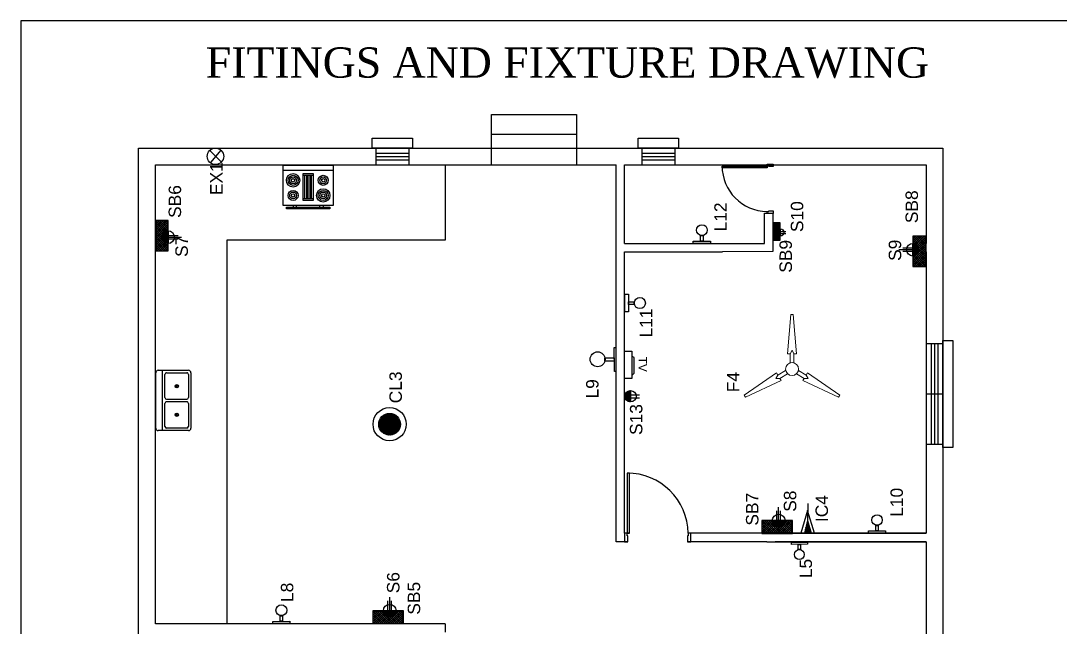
# Model space of a CAD drawing. Header units: inches. Extents: x 1052 to 8538, y 819 to 5894.
# Drawn here: x 4621.2 to 5042, y 4071.9 to 4317.5 of the extents above; entities that cross this region are included whole.
import ezdxf

# ---------------------------------------------------------------- set-up
doc = ezdxf.new("R2010")
doc.units = ezdxf.units.IN
doc.header["$LTSCALE"] = 50
doc.header["$MEASUREMENT"] = 0
doc.linetypes.add('HIDDEN', pattern=[0.375, 0.25, -0.125])
for name, color, linetype, lineweight in [('ELEC', 5, 'Continuous', 13), ('FAN', 5, 'Continuous', 15), ('line', 5, 'HIDDEN', 35)]:
    doc.layers.add(name, color=color, linetype=linetype, lineweight=lineweight)
for name, color, linetype in [('elec. lay-out.', 144, 'Continuous'), ('T', 7, 'Continuous'), ('text', 129, 'Continuous'), ('XREFCHILD', 134, 'Continuous')]:
    doc.layers.add(name, color=color, linetype=linetype)
doc.styles.add('Annotative', font='arial.ttf')
doc.styles.get("Standard").update_dxf_attribs({"font": 'arial.ttf'})

# ---------------------------------------------------------------- blocks, each defined once
blk = doc.blocks.new('Range-Oven - 30 in top')
for p, q in [((0, -3), (30, -3)), ((12, -6), (18, -6)), ((13, -20), (13, -6)), ((14, -6), (14, -20)), ((15, -20), (15, -6)), ((16, -6), (16, -20)), ((17, -20), (17, -6)), ((6, -24), (6, -25)), ((8, -25), (8, -24)), ((18, -20), (12, -20)), ((22, -25), (22, -24)), ((24, -24), (24, -25))]:
    blk.add_line(p, q)
for points in [[(0, -24), (0, 0), (30, 0), (30, -24)], [(12, -21), (12, -5), (18, -5), (18, -21)], [(2, -26), (2, -25), (28, -25), (28, -26)]]:
    blk.add_lwpolyline(points, close=True)
for centre, radius in [((6, -9), 4), ((6, -9), 3), ((24, -9), 3), ((6, -9), 2), ((6, -9), 1), ((24, -9), 2), ((24, -9), 1), ((6, -18), 3), ((6, -18), 2), ((6, -18), 1), ((24, -18), 4), ((24, -18), 3), ((24, -18), 2), ((24, -18), 1)]:
    blk.add_circle(centre, radius)
blk = doc.blocks.new('Sink-double - 36 in top')
for p, q in [((-18, -4), (18, -4)), ((-0.75, -18.5), (-0.75, -6.5)), ((0.75, -6.5), (0.75, -18.5))]:
    blk.add_line(p, q)
for points in [[(-16.5, 0), (16.5, 0)], [(-18, -19.5), (-18, -1.5)], [(-15.5, -5.5), (-1.75, -5.5)], [(1.75, -5.5), (15.5, -5.5)], [(18, -1.5), (18, -19.5)], [(-16.5, -18.5), (-16.5, -6.5)], [(16.5, -6.5), (16.5, -18.5)], [(16.5, -21), (-16.5, -21)], [(-1.75, -19.5), (-15.5, -19.5)], [(15.5, -19.5), (1.75, -19.5)]]:
    blk.add_lwpolyline(points)
for centre, radius in [((-8.5, -12.5), 1), ((-8.5, -12.5), 0.5), ((8.5, -12.5), 1), ((8.5, -12.5), 0.5)]:
    blk.add_circle(centre, radius)
for centre, radius, start, end in [((-16.5, -1.5), 1.5, 90, 180), ((16.5, -1.5), 1.5, 0, 90), ((-15.5, -6.5), 1, 90, 180), ((-1.75, -6.5), 1, 0, 90), ((1.75, -6.5), 1, 90, 180), ((15.5, -6.5), 1, 0, 90), ((-15.5, -18.5), 1, 180, 270), ((-1.75, -18.5), 1, 270, 0), ((1.75, -18.5), 1, 180, 270), ((15.5, -18.5), 1, 270, 0), ((-16.5, -19.5), 1.5, 180, 270), ((16.5, -19.5), 1.5, 270, 0)]:
    blk.add_arc(centre, radius, start, end)
blk = doc.blocks.new('BIG SPOT LIGHT')
at = {"layer": 'elec. lay-out.', "linetype": 'Continuous', "lineweight": 35, "ltscale": 2}
h = blk.add_hatch(dxfattribs=at)
h.set_pattern_fill('ANSI37', color=2, scale=196.85, style=0)
h.set_pattern_definition([(45, (415113.78, -81615.87), (-17.3992462, 17.3992462), []), (135, (415113.78, -81615.87), (-17.3992462, -17.3992462), [])])
h.paths.add_polyline_path([(236, -17, 1), (-236, -17, 1)])
at = {"layer": 'elec. lay-out.', "linetype": 'Continuous', "lineweight": 30}
blk.add_line((0, -206), (0, 172), dxfattribs=at)
at = {"layer": 'elec. lay-out.'}
for radius in [361, 236]:
    blk.add_circle((0, -17), radius, dxfattribs=at)
blk = doc.blocks.new('F56')
at = {"layer": 'FAN'}
for p, q in [((-2.31, 7.79), (-0.63, 27.67)), ((-0.63, 27.67), (0.63, 27.67)), ((0.63, 27.67), (2.31, 7.79)), ((-0.98, 7.79), (-2.31, 7.79)), ((-0.98, 7.79), (0, 9.52)), ((-0.98, 3.16), (-0.98, 7.79)), ((0, 9.52), (0.98, 7.79)), ((2.31, 7.79), (0.98, 7.79)), ((0.98, 7.79), (0.98, 3.16)), ((-24.28, -13.29), (-7.9, -1.89)), ((-8.24, -4.76), (-7.23, -3.04)), ((-6.25, -4.74), (-8.24, -4.76)), ((-7.9, -1.89), (-7.24, -3.05)), ((-7.24, -3.05), (-3.23, -0.73)), ((-2.25, -2.43), (-6.26, -4.75)), ((-6.26, -4.75), (-5.59, -5.9)), ((6.26, -4.75), (2.25, -2.43)), ((3.23, -0.73), (7.24, -3.05)), ((5.59, -5.9), (6.26, -4.75)), ((8.24, -4.76), (6.25, -4.74)), ((7.23, -3.04), (8.24, -4.76)), ((7.24, -3.05), (7.9, -1.89)), ((7.9, -1.89), (24.28, -13.29)), ((-5.59, -5.9), (-23.65, -14.38)), ((23.65, -14.38), (5.59, -5.9)), ((-23.65, -14.38), (-24.28, -13.29)), ((24.28, -13.29), (23.65, -14.38))]:
    blk.add_line(p, q, dxfattribs=at)
for start, end in [(0, 180), (180, 0)]:
    blk.add_arc((0, 0), 3.31, start, end, dxfattribs=at)

msp = doc.modelspace()

# ---------------------------------------------------------------- linework, layer by layer
for p, q in [((4621.22, 4317.48), (4621.22, 3682.35)), ((5672.57, 4317.48), (4621.22, 4317.48)), ((4675.7, 4236.66), (4675.7, 4224.3)), ((4680.85, 4236.66), (4675.7, 4236.66)), ((4680.85, 4224.3), (4680.85, 4236.66)), ((4925.77, 4235.64), (4925.77, 4228.64)), ((4928.68, 4235.64), (4925.77, 4235.64)), ((4928.68, 4228.64), (4928.68, 4235.64)), ((4928.68, 4233.24), (4928.68, 4230.33)), ((4680.85, 4232.43), (4680.85, 4227.28)), ((4680.85, 4230.56), (4684.87, 4230.56)), ((4680.85, 4229.85), (4686.27, 4229.85)), ((4680.85, 4229.14), (4684.87, 4229.14)), ((4925.77, 4228.64), (4928.68, 4228.64)), ((4928.68, 4232.19), (4930.96, 4232.19)), ((4928.68, 4231.38), (4930.96, 4231.38)), ((4987.52, 4230.29), (4982.37, 4230.29)), ((4982.37, 4230.29), (4982.37, 4217.93)), ((4987.52, 4217.93), (4987.52, 4230.29)), ((4982.37, 4225.44), (4978.34, 4225.44)), ((4982.37, 4222.16), (4982.37, 4227.31)), ((4675.7, 4224.3), (4680.85, 4224.3)), ((4982.37, 4224.02), (4978.34, 4224.02)), ((4982.37, 4217.93), (4987.52, 4217.93)), ((4868.04, 4167.73), (4868.04, 4163.1)), ((4868.04, 4166.05), (4871.66, 4166.05)), ((4868.04, 4164.78), (4871.66, 4164.78)), ((4928.01, 4115.03), (4928.01, 4120.45)), ((4921.2, 4115.03), (4921.2, 4109.88)), ((4933.57, 4115.03), (4921.2, 4115.03)), ((4925.43, 4115.03), (4930.58, 4115.03)), ((4927.3, 4115.03), (4927.3, 4119.06)), ((4928.72, 4115.03), (4928.72, 4119.06)), ((4933.57, 4109.88), (4933.57, 4115.03)), ((4921.2, 4109.88), (4933.57, 4109.88)), ((4769.86, 4078.56), (4769.86, 4082.59)), ((4770.57, 4078.56), (4770.57, 4083.98)), ((4771.28, 4078.56), (4771.28, 4082.59)), ((4763.76, 4078.56), (4763.76, 4073.41)), ((4776.13, 4078.56), (4763.76, 4078.56)), ((4767.99, 4078.56), (4773.15, 4078.56)), ((4776.13, 4073.41), (4776.13, 4078.56)), ((4763.76, 4073.41), (4776.13, 4073.41))]:
    msp.add_line(p, q)
at = {"lineweight": -2}
for p, q in [((4811.77, 4259.1), (4811.77, 4279.54)), ((4811.77, 4279.54), (4846.24, 4279.54)), ((4846.24, 4279.54), (4846.24, 4259.13)), ((4811.78, 4271.55), (4846.25, 4271.55)), ((4668.91, 4265.91), (4994.49, 4265.91)), ((4668.91, 3777.54), (4668.91, 4265.91)), ((4697.74, 4264.91), (4702.55, 4260.15)), ((4702.15, 4265.11), (4698.04, 4260.05)), ((4994.49, 4265.91), (4994.49, 3777.54)), ((4668.91, 3832.14), (4668.91, 4260.74)), ((4700.04, 4262.11), (4700.04, 4262.11)), ((4748.94, 4259.12), (4750.44, 4259.12)), ((4750.4, 4259.14), (4751.23, 4259.14)), ((4751.23, 4259.14), (4752.34, 4259.14)), ((4789.64, 4259.12), (4793.05, 4259.12)), ((4793.04, 4259.13), (4793.04, 4228.67)), ((4862.22, 4106.51), (4862.22, 4259.13)), ((4865.61, 4227.25), (4865.61, 4259.13)), ((4926.64, 4259.1), (4929.78, 4259.1)), ((4929.78, 4259.1), (4931.06, 4259.1)), ((4922.25, 4227.25), (4922.25, 4239.63)), ((4922.25, 4239.63), (4925.7, 4239.63)), ((4925.7, 4239.63), (4925.7, 4224)), ((4793.04, 4228.67), (4704.67, 4228.67)), ((4704.67, 4228.67), (4704.67, 4073.19)), ((4865.61, 4227.25), (4904.95, 4227.25)), ((4865.61, 4227.25), (4904.95, 4227.25)), ((4904.95, 4227.25), (4922.25, 4227.25)), ((4982.37, 4224.7), (4976.66, 4224.7)), ((4987.71, 4223.85), (4987.71, 4227.25)), ((4865.61, 4109.9), (4865.61, 4223.85)), ((4865.61, 4109.9), (4865.61, 4223.85)), ((4865.61, 4223.85), (4905.29, 4223.85)), ((4925.7, 4224), (4905.29, 4223.85)), ((4675.69, 4186.54), (4675.69, 4189.99)), ((4867.65, 4109.9), (4865.61, 4109.9)), ((4987.71, 4109.9), (4891.39, 4109.9)), ((4923.27, 4109.9), (4987.71, 4109.9)), ((4866.97, 4106.51), (4862.22, 4106.51)), ((4923.27, 4106.51), (4891.05, 4106.51)), ((4923.2, 4106.51), (4926.57, 4106.51)), ((4926.57, 4106.51), (4927.9, 4106.51)), ((4926.66, 4106.51), (4987.71, 4106.51)), ((4987.71, 4106.51), (4926.66, 4106.51)), ((4736.74, 4073.27), (4675.69, 4073.27)), ((4793.04, 4073.27), (4736.74, 4073.27)), ((4793.04, 4073.27), (4793.04, 4069.88))]:
    msp.add_line(p, q, dxfattribs=at)
at = {"color": 4}
for p, q in [((4764.88, 4265.91), (4764.88, 4259.13)), ((4778.44, 4265.91), (4764.88, 4265.91)), ((4778.44, 4259.13), (4778.44, 4265.91)), ((4872.56, 4265.91), (4872.56, 4259.13)), ((4886.13, 4265.91), (4872.56, 4265.91)), ((4886.13, 4259.13), (4886.13, 4265.91)), ((4764.88, 4259.13), (4778.44, 4259.13)), ((4872.56, 4259.13), (4886.13, 4259.13)), ((4994.49, 4186.7), (4987.71, 4186.7)), ((4987.71, 4186.7), (4987.71, 4146)), ((4994.49, 4146), (4994.49, 4186.7)), ((4987.71, 4146), (4994.49, 4146))]:
    msp.add_line(p, q, dxfattribs=at)
at = {"color": 5}
for p, q in [((4764.88, 4263.87), (4778.44, 4263.87)), ((4764.88, 4262.52), (4778.44, 4262.52)), ((4872.56, 4263.87), (4886.13, 4263.87)), ((4872.56, 4262.52), (4886.13, 4262.52)), ((4764.88, 4261.16), (4778.44, 4261.16)), ((4872.56, 4261.16), (4886.13, 4261.16)), ((4989.74, 4186.7), (4989.74, 4146)), ((4991.1, 4186.7), (4991.1, 4146)), ((4992.45, 4186.7), (4992.45, 4146)), ((4987.71, 4166.35), (4994.49, 4166.35))]:
    msp.add_line(p, q, dxfattribs=at)
at = {"color": 3}
for p, q in [((4905.11, 4257.9), (4905.11, 4258.66)), ((4905.11, 4258.66), (4923.29, 4258.66)), ((4923.29, 4258.66), (4923.29, 4259.41)), ((4923.29, 4259.41), (4925.81, 4259.41)), ((4923.29, 4258.66), (4923.29, 4257.9)), ((4924.04, 4258.66), (4923.29, 4258.66)), ((4924.04, 4258.4), (4924.04, 4258.66)), ((4925.81, 4258.4), (4924.04, 4258.4)), ((4925.81, 4259.41), (4925.81, 4258.4)), ((4923.29, 4257.9), (4905.11, 4257.9)), ((4923.29, 4239.47), (4923.29, 4240.23)), ((4923.29, 4240.23), (4924.04, 4240.23)), ((4925.81, 4239.47), (4923.29, 4239.47)), ((4924.04, 4240.48), (4925.81, 4240.48)), ((4924.04, 4240.23), (4924.04, 4240.48)), ((4925.81, 4240.48), (4925.81, 4239.47)), ((4867.65, 4134.32), (4866.63, 4134.32)), ((4866.63, 4134.32), (4866.63, 4109.9)), ((4867.65, 4109.9), (4867.65, 4134.32)), ((4866.63, 4109.9), (4865.61, 4109.9)), ((4865.61, 4109.9), (4865.61, 4106.51)), ((4866.63, 4109.9), (4867.65, 4109.9)), ((4866.63, 4108.88), (4866.63, 4109.9)), ((4866.97, 4108.88), (4866.63, 4108.88)), ((4866.97, 4106.51), (4866.97, 4108.88)), ((4891.05, 4108.88), (4891.05, 4106.51)), ((4891.39, 4108.88), (4891.05, 4108.88)), ((4892.41, 4109.9), (4891.39, 4109.9)), ((4891.39, 4109.9), (4891.39, 4108.88)), ((4892.41, 4106.51), (4892.41, 4109.9)), ((4865.61, 4106.51), (4866.97, 4106.51)), ((4891.05, 4106.51), (4892.41, 4106.51))]:
    msp.add_line(p, q, dxfattribs=at)
at = {"color": 40}
for p, q in [((4676.4, 4236.66), (4675.7, 4235.95)), ((4677.27, 4236.66), (4675.7, 4235.09)), ((4678.14, 4236.66), (4675.7, 4234.22)), ((4679.01, 4236.66), (4675.7, 4233.35)), ((4679.87, 4236.66), (4675.7, 4232.48)), ((4680.74, 4236.66), (4675.7, 4231.62)), ((4680.85, 4231.33), (4675.7, 4236.48)), ((4680.85, 4235.9), (4675.7, 4230.75)), ((4680.85, 4230.46), (4675.7, 4235.61)), ((4680.85, 4235.03), (4675.7, 4229.88)), ((4680.85, 4229.6), (4675.7, 4234.75)), ((4680.85, 4234.16), (4675.7, 4229.01)), ((4680.85, 4228.73), (4675.7, 4233.88)), ((4680.85, 4233.3), (4675.7, 4228.15)), ((4680.85, 4227.86), (4675.7, 4233.01)), ((4680.85, 4232.2), (4676.39, 4236.66)), ((4680.85, 4233.07), (4677.25, 4236.66)), ((4680.85, 4233.93), (4678.12, 4236.66)), ((4680.85, 4234.8), (4678.99, 4236.66)), ((4680.85, 4235.67), (4679.86, 4236.66)), ((4680.85, 4236.54), (4680.72, 4236.66)), ((4926.17, 4235.64), (4925.77, 4235.24)), ((4926.66, 4235.64), (4925.77, 4234.75)), ((4927.15, 4235.64), (4925.77, 4234.26)), ((4927.64, 4235.64), (4925.77, 4233.77)), ((4928.13, 4235.64), (4925.77, 4233.27)), ((4928.62, 4235.64), (4925.77, 4232.78)), ((4928.68, 4232.62), (4925.77, 4235.54)), ((4928.68, 4235.21), (4925.77, 4232.29)), ((4928.68, 4232.13), (4925.77, 4235.05)), ((4928.68, 4234.72), (4925.77, 4231.8)), ((4928.68, 4231.64), (4925.77, 4234.56)), ((4928.68, 4234.23), (4925.77, 4231.31)), ((4928.68, 4231.15), (4925.77, 4234.07)), ((4928.68, 4233.74), (4925.77, 4230.82)), ((4928.68, 4230.66), (4925.77, 4233.57)), ((4928.68, 4233.24), (4925.77, 4230.33)), ((4928.68, 4230.17), (4925.77, 4233.08)), ((4928.68, 4233.11), (4926.16, 4235.64)), ((4928.68, 4233.6), (4926.65, 4235.64)), ((4928.68, 4234.1), (4927.14, 4235.64)), ((4927.23, 4231.94), (4928.53, 4233.24)), ((4927.23, 4231.69), (4928.68, 4233.14)), ((4927.26, 4231.47), (4928.68, 4232.9)), ((4927.3, 4232.25), (4928.22, 4233.17)), ((4928.68, 4234.59), (4927.63, 4235.64)), ((4928.68, 4232.05), (4927.79, 4232.94)), ((4928.68, 4232.3), (4927.94, 4233.04)), ((4928.68, 4232.54), (4928.1, 4233.12)), ((4928.68, 4235.08), (4928.12, 4235.64)), ((4928.68, 4232.79), (4928.28, 4233.19)), ((4928.68, 4233.03), (4928.49, 4233.23)), ((4928.68, 4235.57), (4928.61, 4235.64)), ((4680.85, 4232.43), (4675.7, 4227.28)), ((4680.85, 4226.99), (4675.7, 4232.15)), ((4680.85, 4231.56), (4675.7, 4226.41)), ((4680.85, 4226.13), (4675.7, 4231.28)), ((4680.85, 4230.7), (4675.7, 4225.54)), ((4680.85, 4225.26), (4675.7, 4230.41)), ((4680.85, 4229.83), (4675.7, 4224.68)), ((4680.85, 4224.39), (4675.7, 4229.54)), ((4680.07, 4224.3), (4675.7, 4228.68)), ((4680.85, 4228.96), (4676.18, 4224.3)), ((4680.85, 4227.29), (4678.27, 4229.86)), ((4678.28, 4229.68), (4680.85, 4232.25)), ((4678.29, 4230.12), (4680.58, 4232.42)), ((4680.85, 4227.72), (4678.3, 4230.26)), ((4680.38, 4227.32), (4678.31, 4229.39)), ((4678.33, 4229.3), (4680.85, 4231.82)), ((4680.85, 4228.15), (4678.39, 4230.61)), ((4678.41, 4230.68), (4680.02, 4232.29)), ((4678.43, 4228.97), (4680.85, 4231.38)), ((4680.85, 4228.59), (4678.51, 4230.93)), ((4679.74, 4227.53), (4678.52, 4228.74)), ((4678.56, 4228.67), (4680.85, 4230.95)), ((4680.85, 4229.02), (4678.66, 4231.21)), ((4678.73, 4228.39), (4680.85, 4230.52)), ((4680.85, 4229.46), (4678.84, 4231.46)), ((4678.92, 4228.15), (4680.85, 4230.08)), ((4680.85, 4229.89), (4679.04, 4231.69)), ((4679.13, 4227.93), (4680.85, 4229.65)), ((4680.85, 4230.32), (4679.28, 4231.89)), ((4679.37, 4227.74), (4680.85, 4229.22)), ((4680.85, 4230.76), (4679.53, 4232.07)), ((4679.64, 4227.58), (4680.85, 4228.78)), ((4680.85, 4231.19), (4679.82, 4232.22)), ((4680.85, 4231.62), (4680.14, 4232.33)), ((4680.85, 4232.06), (4680.5, 4232.41)), ((4928.68, 4232.75), (4925.77, 4229.84)), ((4928.68, 4229.68), (4925.77, 4232.59)), ((4928.68, 4232.26), (4925.77, 4229.35)), ((4928.68, 4229.19), (4925.77, 4232.1)), ((4928.68, 4231.77), (4925.77, 4228.86)), ((4928.68, 4228.69), (4925.77, 4231.61)), ((4928.25, 4228.64), (4925.77, 4231.12)), ((4927.76, 4228.64), (4925.77, 4230.63)), ((4927.26, 4228.64), (4925.77, 4230.14)), ((4926.77, 4228.64), (4925.77, 4229.65)), ((4926.28, 4228.64), (4925.77, 4229.16)), ((4925.79, 4228.64), (4925.77, 4228.66)), ((4928.68, 4231.28), (4926.04, 4228.64)), ((4928.68, 4230.79), (4926.53, 4228.64)), ((4928.68, 4230.3), (4927.03, 4228.64)), ((4928.68, 4230.33), (4927.23, 4231.79)), ((4928.68, 4230.58), (4927.24, 4232.02)), ((4928.42, 4230.35), (4927.25, 4231.52)), ((4928.68, 4230.82), (4927.29, 4232.22)), ((4927.32, 4231.28), (4928.68, 4232.65)), ((4928.68, 4231.07), (4927.36, 4232.39)), ((4928.05, 4230.47), (4927.37, 4231.16)), ((4927.39, 4231.11), (4928.68, 4232.41)), ((4928.68, 4231.31), (4927.44, 4232.55)), ((4927.48, 4230.96), (4928.68, 4232.16)), ((4928.68, 4229.81), (4927.52, 4228.64)), ((4928.68, 4231.56), (4927.55, 4232.7)), ((4927.59, 4230.82), (4928.68, 4231.92)), ((4928.68, 4231.81), (4927.66, 4232.83)), ((4927.71, 4230.7), (4928.68, 4231.67)), ((4927.85, 4230.59), (4928.68, 4231.43)), ((4928, 4230.5), (4928.68, 4231.18)), ((4928.68, 4229.32), (4928.01, 4228.64)), ((4928.17, 4230.42), (4928.68, 4230.93)), ((4928.36, 4230.36), (4928.68, 4230.69)), ((4928.68, 4228.83), (4928.5, 4228.64)), ((4928.57, 4230.33), (4928.68, 4230.44)), ((4982.37, 4225.63), (4987.03, 4230.29)), ((4982.37, 4226.49), (4986.16, 4230.29)), ((4982.37, 4227.36), (4985.3, 4230.29)), ((4982.37, 4228.23), (4984.43, 4230.29)), ((4982.37, 4229.1), (4983.56, 4230.29)), ((4982.37, 4229.96), (4982.7, 4230.29)), ((4982.37, 4230.2), (4987.52, 4225.04)), ((4982.37, 4224.76), (4987.52, 4229.91)), ((4982.37, 4229.33), (4987.52, 4224.18)), ((4982.37, 4223.89), (4987.52, 4229.04)), ((4983.14, 4230.29), (4987.52, 4225.91)), ((4984.01, 4230.29), (4987.52, 4226.78)), ((4984.88, 4230.29), (4987.52, 4227.65)), ((4985.74, 4230.29), (4987.52, 4228.51)), ((4986.61, 4230.29), (4987.52, 4229.38)), ((4987.48, 4230.29), (4987.52, 4230.25)), ((4679.21, 4224.3), (4675.7, 4227.81)), ((4678.34, 4224.3), (4675.7, 4226.94)), ((4677.47, 4224.3), (4675.7, 4226.07)), ((4676.61, 4224.3), (4675.7, 4225.21)), ((4680.85, 4228.09), (4677.05, 4224.3)), ((4680.85, 4227.23), (4677.92, 4224.3)), ((4680.85, 4226.36), (4678.79, 4224.3)), ((4680.85, 4225.49), (4679.65, 4224.3)), ((4679.94, 4227.44), (4680.85, 4228.35)), ((4680.28, 4227.34), (4680.85, 4227.92)), ((4680.85, 4224.62), (4680.52, 4224.3)), ((4680.65, 4227.29), (4680.85, 4227.48)), ((4982.37, 4228.46), (4987.52, 4223.31)), ((4982.37, 4223.03), (4987.52, 4228.18)), ((4982.37, 4227.59), (4987.52, 4222.44)), ((4982.37, 4222.16), (4987.52, 4227.31)), ((4982.37, 4227.3), (4984.94, 4224.73)), ((4982.56, 4227.3), (4982.37, 4227.11)), ((4982.94, 4227.24), (4982.37, 4226.67)), ((4983.27, 4227.14), (4982.37, 4226.24)), ((4983.57, 4227.01), (4982.37, 4225.81)), ((4982.37, 4226.87), (4984.91, 4224.32)), ((4983.84, 4226.85), (4982.37, 4225.37)), ((4982.37, 4226.73), (4987.52, 4221.58)), ((4984.08, 4226.65), (4982.37, 4224.94)), ((4982.37, 4221.29), (4987.52, 4226.44)), ((4984.3, 4226.44), (4982.37, 4224.5)), ((4982.37, 4226.43), (4984.83, 4223.97)), ((4984.49, 4226.19), (4982.37, 4224.07)), ((4982.37, 4226), (4984.71, 4223.66)), ((4984.65, 4225.92), (4982.37, 4223.64)), ((4982.37, 4225.86), (4987.52, 4220.71)), ((4984.79, 4225.62), (4982.37, 4223.2)), ((4982.37, 4220.42), (4987.52, 4225.57)), ((4982.37, 4225.57), (4984.56, 4223.38)), ((4984.88, 4225.29), (4982.37, 4222.77)), ((4982.37, 4225.13), (4984.38, 4223.12)), ((4982.37, 4224.99), (4987.52, 4219.84)), ((4984.94, 4224.91), (4982.37, 4222.34)), ((4982.37, 4219.56), (4987.52, 4224.71)), ((4982.37, 4224.7), (4984.17, 4222.9)), ((4984.93, 4224.46), (4982.64, 4222.17)), ((4982.84, 4227.27), (4984.9, 4225.2)), ((4983.48, 4227.06), (4984.69, 4225.85)), ((4675.74, 4224.3), (4675.7, 4224.34)), ((4982.37, 4224.27), (4983.94, 4222.69)), ((4982.37, 4224.12), (4987.52, 4218.97)), ((4982.37, 4218.69), (4987.52, 4223.84)), ((4982.37, 4223.83), (4983.68, 4222.52)), ((4982.37, 4223.4), (4983.4, 4222.37)), ((4982.37, 4223.26), (4987.52, 4218.11)), ((4982.37, 4222.96), (4983.08, 4222.26)), ((4982.37, 4222.53), (4982.72, 4222.18)), ((4982.37, 4222.39), (4986.83, 4217.93)), ((4982.37, 4221.52), (4985.96, 4217.93)), ((4982.37, 4220.65), (4985.1, 4217.93)), ((4982.48, 4217.93), (4987.52, 4222.97)), ((4984.81, 4223.91), (4983.19, 4222.29)), ((4983.34, 4217.93), (4987.52, 4222.1)), ((4984.21, 4217.93), (4987.52, 4221.24)), ((4985.08, 4217.93), (4987.52, 4220.37)), ((4982.37, 4219.79), (4984.23, 4217.93)), ((4982.37, 4218.92), (4983.36, 4217.93)), ((4982.37, 4218.05), (4982.49, 4217.93)), ((4985.94, 4217.93), (4987.52, 4219.5)), ((4986.81, 4217.93), (4987.52, 4218.64)), ((4865.73, 4165.26), (4868.04, 4167.57)), ((4865.74, 4165.66), (4867.8, 4167.72)), ((4868.04, 4163.5), (4865.76, 4165.78)), ((4865.78, 4164.92), (4868.04, 4167.18)), ((4868.04, 4163.89), (4865.83, 4166.1)), ((4865.85, 4166.15), (4867.3, 4167.61)), ((4865.87, 4164.62), (4868.04, 4166.79)), ((4868.04, 4164.27), (4865.94, 4166.38)), ((4865.99, 4164.35), (4868.04, 4166.4)), ((4868.04, 4164.66), (4866.08, 4166.63)), ((4866.14, 4164.1), (4868.04, 4166.01)), ((4868.04, 4165.05), (4866.24, 4166.86)), ((4866.31, 4163.88), (4868.04, 4165.62)), ((4868.04, 4165.44), (4866.42, 4167.07)), ((4868.04, 4165.83), (4866.63, 4167.25)), ((4868.04, 4166.22), (4866.86, 4167.4)), ((4868.04, 4166.61), (4867.12, 4167.54)), ((4868.04, 4167), (4867.41, 4167.64)), ((4868.04, 4167.39), (4867.73, 4167.71)), ((4868.04, 4163.11), (4865.73, 4165.42)), ((4867.62, 4163.14), (4865.77, 4164.99)), ((4867.04, 4163.33), (4865.95, 4164.41)), ((4866.5, 4163.69), (4868.04, 4165.23)), ((4866.72, 4163.52), (4868.04, 4164.84)), ((4866.96, 4163.37), (4868.04, 4164.45)), ((4867.23, 4163.25), (4868.04, 4164.06)), ((4867.53, 4163.16), (4868.04, 4163.67)), ((4867.87, 4163.11), (4868.04, 4163.28)), ((4921.33, 4115.03), (4921.2, 4114.91)), ((4922.2, 4115.03), (4921.2, 4114.04)), ((4923.06, 4115.03), (4921.2, 4113.17)), ((4923.93, 4115.03), (4921.2, 4112.31)), ((4924.8, 4115.03), (4921.2, 4111.44)), ((4925.67, 4115.03), (4921.2, 4110.57)), ((4926.53, 4115.03), (4921.38, 4109.88)), ((4921.96, 4115.03), (4927.12, 4109.88)), ((4927.4, 4115.03), (4922.25, 4109.88)), ((4922.83, 4115.03), (4927.98, 4109.88)), ((4928.27, 4115.03), (4923.12, 4109.88)), ((4923.7, 4115.03), (4928.85, 4109.88)), ((4929.13, 4115.03), (4923.98, 4109.88)), ((4924.57, 4115.03), (4929.72, 4109.88)), ((4930, 4115.03), (4924.85, 4109.88)), ((4925.43, 4115.03), (4930.58, 4109.88)), ((4925.81, 4115.03), (4925.46, 4114.68)), ((4926.24, 4115.03), (4925.53, 4114.33)), ((4928.18, 4112.46), (4925.61, 4115.03)), ((4926.67, 4115.03), (4925.65, 4114.01)), ((4930.87, 4115.03), (4925.72, 4109.88)), ((4927.11, 4115.03), (4925.79, 4113.72)), ((4927.54, 4115.03), (4925.97, 4113.46)), ((4928.56, 4112.52), (4926.04, 4115.03)), ((4927.97, 4115.03), (4926.17, 4113.23)), ((4926.3, 4115.03), (4931.45, 4109.88)), ((4928.41, 4115.03), (4926.4, 4113.02)), ((4928.9, 4112.62), (4926.48, 4115.03)), ((4931.74, 4115.03), (4926.59, 4109.88)), ((4928.84, 4115.03), (4926.65, 4112.84)), ((4929.2, 4112.75), (4926.91, 4115.03)), ((4929.28, 4115.03), (4926.93, 4112.69)), ((4927.17, 4115.03), (4932.32, 4109.88)), ((4929.71, 4115.03), (4927.25, 4112.57)), ((4929.47, 4112.91), (4927.35, 4115.03)), ((4932.6, 4115.03), (4927.45, 4109.88)), ((4930.14, 4115.03), (4927.6, 4112.49)), ((4929.71, 4113.1), (4927.78, 4115.03)), ((4930.58, 4115.03), (4928, 4112.46)), ((4928.04, 4115.03), (4933.19, 4109.88)), ((4929.93, 4113.32), (4928.21, 4115.03)), ((4933.47, 4115.03), (4928.32, 4109.88)), ((4930.12, 4113.56), (4928.65, 4115.03)), ((4928.9, 4115.03), (4933.57, 4110.37)), ((4930.29, 4113.83), (4929.08, 4115.03)), ((4930.42, 4114.13), (4929.51, 4115.03)), ((4929.77, 4115.03), (4933.57, 4111.24)), ((4930.52, 4114.46), (4929.95, 4115.03)), ((4930.58, 4114.84), (4930.38, 4115.03)), ((4930.64, 4115.03), (4933.57, 4112.1)), ((4931.5, 4115.03), (4933.57, 4112.97)), ((4932.37, 4115.03), (4933.57, 4113.84)), ((4933.24, 4115.03), (4933.57, 4114.71)), ((4921.2, 4114.93), (4926.25, 4109.88)), ((4921.2, 4114.06), (4925.38, 4109.88)), ((4921.2, 4113.19), (4924.51, 4109.88)), ((4921.2, 4112.32), (4923.65, 4109.88)), ((4921.2, 4111.46), (4922.78, 4109.88)), ((4927.74, 4112.47), (4925.45, 4114.76)), ((4927.18, 4112.59), (4925.57, 4114.21)), ((4930.54, 4114.56), (4928.48, 4112.5)), ((4930.33, 4113.92), (4929.12, 4112.71)), ((4933.57, 4114.26), (4929.19, 4109.88)), ((4933.57, 4113.39), (4930.05, 4109.88)), ((4933.57, 4112.53), (4930.92, 4109.88)), ((4933.57, 4111.66), (4931.79, 4109.88)), ((4921.2, 4110.59), (4921.91, 4109.88)), ((4933.57, 4110.79), (4932.66, 4109.88)), ((4933.57, 4109.92), (4933.52, 4109.88)), ((4763.89, 4078.56), (4763.76, 4078.44)), ((4764.76, 4078.56), (4763.76, 4077.57)), ((4765.62, 4078.56), (4763.76, 4076.7)), ((4766.49, 4078.56), (4763.76, 4075.84)), ((4767.36, 4078.56), (4763.76, 4074.97)), ((4768.23, 4078.56), (4763.76, 4074.1)), ((4763.76, 4078.46), (4768.81, 4073.41)), ((4763.76, 4077.59), (4767.94, 4073.41)), ((4769.09, 4078.56), (4763.94, 4073.41)), ((4764.52, 4078.56), (4769.68, 4073.41)), ((4769.96, 4078.56), (4764.81, 4073.41)), ((4765.39, 4078.56), (4770.54, 4073.41)), ((4770.83, 4078.56), (4765.68, 4073.41)), ((4766.26, 4078.56), (4771.41, 4073.41)), ((4771.7, 4078.56), (4766.54, 4073.41)), ((4767.13, 4078.56), (4772.28, 4073.41)), ((4772.56, 4078.56), (4767.41, 4073.41)), ((4767.99, 4078.56), (4773.15, 4073.41)), ((4770.3, 4076), (4768.01, 4078.29)), ((4768.37, 4078.56), (4768.02, 4078.21)), ((4768.8, 4078.56), (4768.09, 4077.86)), ((4769.74, 4076.12), (4768.13, 4077.74)), ((4770.74, 4075.99), (4768.17, 4078.56)), ((4769.23, 4078.56), (4768.21, 4077.54)), ((4773.43, 4078.56), (4768.28, 4073.41)), ((4769.67, 4078.56), (4768.35, 4077.25)), ((4770.1, 4078.56), (4768.53, 4076.99)), ((4771.12, 4076.05), (4768.61, 4078.56)), ((4770.54, 4078.56), (4768.73, 4076.76)), ((4768.86, 4078.56), (4774.01, 4073.41)), ((4770.97, 4078.56), (4768.96, 4076.55)), ((4771.46, 4076.15), (4769.04, 4078.56)), ((4774.3, 4078.56), (4769.15, 4073.41)), ((4771.4, 4078.56), (4769.21, 4076.37)), ((4771.76, 4076.28), (4769.47, 4078.56)), ((4771.84, 4078.56), (4769.5, 4076.22)), ((4769.73, 4078.56), (4774.88, 4073.41)), ((4772.27, 4078.56), (4769.81, 4076.1)), ((4772.03, 4076.44), (4769.91, 4078.56)), ((4775.16, 4078.56), (4770.01, 4073.41)), ((4772.7, 4078.56), (4770.16, 4076.02)), ((4772.27, 4076.63), (4770.34, 4078.56)), ((4773.14, 4078.56), (4770.56, 4075.99)), ((4770.6, 4078.56), (4775.75, 4073.41)), ((4772.49, 4076.85), (4770.77, 4078.56)), ((4776.03, 4078.56), (4770.88, 4073.41)), ((4773.1, 4078.09), (4771.04, 4076.03)), ((4772.68, 4077.09), (4771.21, 4078.56)), ((4771.46, 4078.56), (4776.13, 4073.9)), ((4772.85, 4077.36), (4771.64, 4078.56)), ((4772.89, 4077.45), (4771.68, 4076.24)), ((4776.13, 4077.79), (4771.75, 4073.41)), ((4772.98, 4077.66), (4772.08, 4078.56)), ((4772.33, 4078.56), (4776.13, 4074.77)), ((4773.08, 4077.99), (4772.51, 4078.56)), ((4773.14, 4078.37), (4772.94, 4078.56)), ((4773.2, 4078.56), (4776.13, 4075.63)), ((4774.07, 4078.56), (4776.13, 4076.5)), ((4774.93, 4078.56), (4776.13, 4077.37)), ((4775.8, 4078.56), (4776.13, 4078.24)), ((4763.76, 4076.72), (4767.07, 4073.41)), ((4763.76, 4075.85), (4766.21, 4073.41)), ((4763.76, 4074.99), (4765.34, 4073.41)), ((4763.76, 4074.12), (4764.47, 4073.41)), ((4776.13, 4076.92), (4772.62, 4073.41)), ((4776.13, 4076.06), (4773.48, 4073.41)), ((4776.13, 4075.19), (4774.35, 4073.41)), ((4776.13, 4074.32), (4775.22, 4073.41)), ((4776.13, 4073.45), (4776.09, 4073.41))]:
    msp.add_line(p, q, dxfattribs=at)
at = {"color": 5}
for points in [[(4764.88, 4265.91), (4763.52, 4265.91), (4763.52, 4269.98), (4778.44, 4269.98), (4779.8, 4269.98), (4779.8, 4265.91), (4778.44, 4265.91)], [(4872.56, 4265.91), (4871.2, 4265.91), (4871.2, 4269.98), (4886.13, 4269.98), (4887.48, 4269.98), (4887.48, 4265.91), (4886.13, 4265.91)], [(4994.49, 4186.7), (4994.49, 4188.06), (4998.56, 4188.06), (4998.56, 4146), (4998.56, 4144.64), (4994.49, 4144.64), (4994.49, 4146)]]:
    msp.add_lwpolyline(points, dxfattribs=at)
at = {"lineweight": -2}
for points in [[(4675.69, 4189.94), (4675.69, 4259.13), (4748.95, 4259.13)], [(4752.34, 4259.13), (4789.64, 4259.13)], [(4793.04, 4259.13), (4862.22, 4259.13)], [(4865.61, 4259.13), (4926.66, 4259.13)], [(4930.05, 4259.13), (4987.71, 4259.13), (4987.71, 4227.25)], [(4987.71, 4223.85), (4987.71, 4109.9)], [(4675.69, 4073.27), (4675.69, 4186.55)], [(4987.71, 4106.51), (4987.71, 3949.15)]]:
    msp.add_lwpolyline(points, dxfattribs=at)
for points in [[(4897.43, 4228.19), (4896.42, 4228.19), (4896.42, 4230.47), (4897.43, 4230.47)], [(4900.43, 4227.28), (4893.4, 4227.24), (4893.4, 4228.16), (4900.43, 4228.2)], [(4865.79, 4199.57), (4865.75, 4206.78), (4867.17, 4206.78), (4867.21, 4199.57)], [(4867.2, 4202.64), (4867.2, 4203.68), (4869.54, 4203.68), (4869.54, 4202.64)], [(4862.06, 4185.16), (4862.12, 4175.46), (4861.5, 4175.46), (4861.45, 4185.16)], [(4861.47, 4181.02), (4861.47, 4179.63), (4857.69, 4179.63), (4857.69, 4181.02)], [(4971.23, 4110.04), (4964.41, 4110), (4964.41, 4110.9), (4971.23, 4110.93)], [(4968.32, 4110.92), (4967.34, 4110.92), (4967.34, 4113.13), (4968.32, 4113.13)], [(4933.17, 4106.27), (4939.62, 4106.31), (4939.62, 4105.46), (4933.17, 4105.43)], [(4935.92, 4105.44), (4936.85, 4105.44), (4936.85, 4103.35), (4935.92, 4103.35)], [(4730.18, 4073.36), (4723.19, 4073.32), (4723.19, 4074.24), (4730.18, 4074.28)], [(4727.2, 4074.26), (4726.2, 4074.26), (4726.2, 4076.53), (4727.2, 4076.53)]]:
    msp.add_lwpolyline(points, close=True, dxfattribs=at)
for centre, radius in [((4700.02, 4262.58), 3.33), ((4896.93, 4232.7), 2.2), ((4871.82, 4203.15), 2.25), ((4854.72, 4180.38), 3.03), ((4967.84, 4115.29), 2.13), ((4936.38, 4101.31), 2.01), ((4726.71, 4078.75), 2.19)]:
    msp.add_circle(centre, radius, dxfattribs=at)
for centre, radius in [((4928.68, 4231.79), 1.46), ((4680.85, 4229.85), 2.58), ((4982.37, 4224.73), 2.58), ((4868.04, 4165.41), 2.31), ((4928.01, 4115.03), 2.58), ((4770.57, 4078.56), 2.58)]:
    msp.add_circle(centre, radius)
at = {"color": 3}
for centre, radius, start, end in [((4923.54, 4258.66), 18.43, 180, 269.2097), ((4866.63, 4109.56), 24.76, 0.7903, 90)]:
    msp.add_arc(centre, radius, start, end, dxfattribs=at)
at = {"layer": 'line', "lineweight": -2}
for p, q in [((4938.9, 4109.96), (4939.96, 4114.27)), ((4939.27, 4109.96), (4938.91, 4111.63)), ((4939.78, 4109.96), (4939.05, 4112.22)), ((4940.11, 4109.96), (4939.23, 4112.96)), ((4939.27, 4109.96), (4940.16, 4113.57)), ((4940.41, 4109.96), (4939.38, 4113.59)), ((4940.88, 4109.96), (4939.56, 4114.33)), ((4939.78, 4109.96), (4940.32, 4112.99)), ((4940.11, 4109.96), (4940.52, 4112.3)), ((4940.41, 4109.96), (4940.71, 4111.62)), ((4938.9, 4109.96), (4938.69, 4110.71)), ((4940.88, 4109.96), (4940.95, 4110.79))]:
    msp.add_line(p, q, dxfattribs=at)
at = {"layer": 'XREFCHILD'}
for p, q in [((4869.53, 4181.07), (4868.56, 4181.68)), ((4869.53, 4174.73), (4869.53, 4181.07)), ((4868.56, 4173.87), (4869.53, 4174.73))]:
    msp.add_line(p, q, dxfattribs=at)
at = {"layer": 'XREFCHILD', "lineweight": -2}
for p, q in [((4939.76, 4121.92), (4939.73, 4115.04)), ((4939.73, 4119.15), (4937.02, 4109.96)), ((4939.73, 4115.04), (4938.51, 4109.96)), ((4942.54, 4109.96), (4939.73, 4119.15)), ((4939.73, 4115.04), (4941.19, 4109.96)), ((4937.02, 4109.96), (4942.54, 4109.96))]:
    msp.add_line(p, q, dxfattribs=at)
at = {"layer": 'XREFCHILD'}
msp.add_lwpolyline([(4868.56, 4172.66), (4865.61, 4172.66), (4865.61, 4183.62), (4868.56, 4183.62)], close=True, dxfattribs=at)

# ---------------------------------------------------------------- block references
at = {"lineweight": -2, "xscale": 0.6782908322726674, "yscale": 0.6782908322726674, "zscale": 0.6782908322726674}
msp.add_blockref('Range-Oven - 30 in top', (4727.37, 4258.97), dxfattribs=at)
at = {"lineweight": -2, "xscale": 0.6782908322726674, "yscale": 0.6782908322726674, "zscale": 0.6782908322726674, "rotation": 89.99999999999999}
msp.add_blockref('Sink-double - 36 in top', (4675.86, 4163.71), dxfattribs=at)
at = {"layer": 'ELEC', "xscale": 0.7960960227286408, "yscale": 0.7960960693571787, "zscale": 0.7960960854326373}
msp.add_blockref('F56', (4933.41, 4176.44), dxfattribs=at)
at = {"layer": 'elec. lay-out.', "color": 7, "xscale": 0.01862087743931493, "yscale": 0.01862087743931493, "zscale": 0.01862087743931493}
msp.add_blockref('BIG SPOT LIGHT', (4770.53, 4154.4), dxfattribs=at)

# ---------------------------------------------------------------- texts
at = {"layer": 'T', "insert": (4696.12, 4294.17), "char_height": 12.264, "attachment_point": 7}
msp.add_mtext('{\\fTimes New Roman|b0|i0|c0|p18;FITINGS AND FIXTURE DRAWING}', dxfattribs=at)
at = {"layer": 'text', "lineweight": -2, "char_height": 5.036, "attachment_point": 1, "rotation": 90}
for s, width, heights, insert in [('EX1', 4.3765, [0], (4697.87, 4246.89)), ('SB6', 4.3765, [0], (4681.07, 4237.63)), ('SB8', 4.3765, [0], (4979.37, 4235.51)), ('L12', 4.3765, [0], (4901.96, 4232.16)), ('S10', 4.3765, [0], (4932.94, 4231.89)), ('S7', 5.0357, [0], (4683.81, 4221.84)), ('SB9', 4.3765, [0], (4928.34, 4215.43)), ('S9', 5.0357, [0], (4972.57, 4220.23)), ('L11', 4.3765, [0], (4871.81, 4189.2)), ('CL3', 4.3765, [0], (4770.44, 4162.56)), ('F4', 4.3765, [0], (4907.08, 4167.05)), ('L9', 4.3765, [0], (4850.05, 4164.5)), ('S13', 4.3765, [0], (4867.8, 4149.72)), ('L10', 4.3765, [0], (4973.26, 4116.58)), ('SB7', 4.3765, [0], (4914.78, 4113.02)), ('S8', 4.3765, [0], (4930.11, 4118.61)), ('IC4', 12.233, [0], (4942.94, 4114.46)), ('L5', 5.0357, [8.182825965192668e-15], (4936.46, 4091.74)), ('S6', 5.0357, [0], (4769.46, 4085.61)), ('SB5', 4.3765, [0], (4777.85, 4076.95)), ('L8', 4.3765, [0], (4726.49, 4082.09))]:
    msp.add_mtext_dynamic_manual_height_columns(s, width=width, gutter_width=25.18, heights=heights, dxfattribs=dict(at, insert=insert))
at = {"layer": 'XREFCHILD', "lineweight": -2, "insert": (4874.68, 4184.03), "char_height": 8.1395, "attachment_point": 1, "rotation": 270, "style": 'Annotative'}
msp.add_mtext_dynamic_manual_height_columns('{\\H0.41667x;  TV}', width=10.6202, gutter_width=40.7, heights=[0], dxfattribs=at)

doc.saveas('drawing.dxf')
